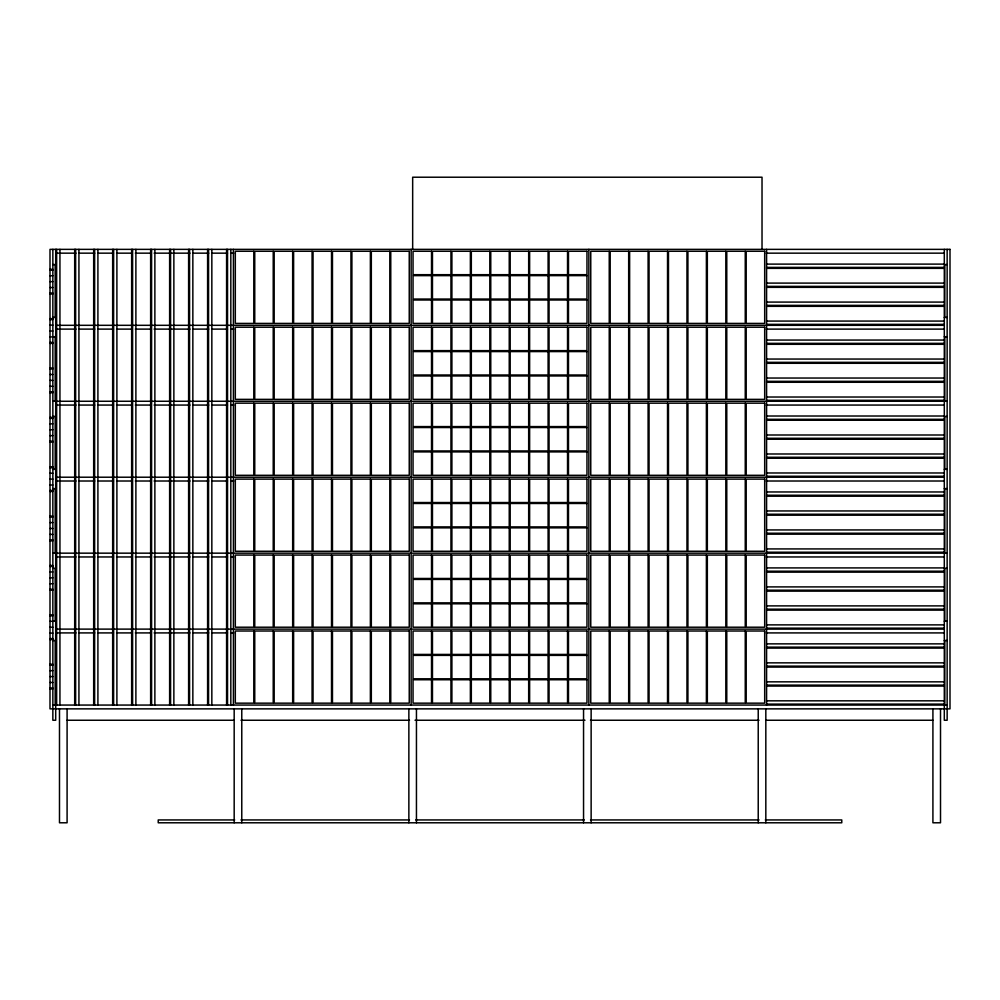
<?xml version="1.0" encoding="UTF-8"?>
<svg xmlns="http://www.w3.org/2000/svg" width="1000" height="1000" viewBox="0 0 1000 1000"><rect width="100%" height="100%" fill="white"/><g stroke="black" fill="none" stroke-linecap="round" stroke-linejoin="round"><path stroke-width="1.5" d="M55.7 253.162L76 253.162M79.125 253.162L94.738 253.162M97.863 253.162L113.475 253.162M116.6 253.162L132.225 253.162M135.338 253.162L150.963 253.162M154.088 253.162L190 253.162M193.125 253.162L208.738 253.162M211.863 253.162L227.488 253.162M230.613 253.162L233.725 253.162M766.275 253.162L944.3 253.162M766.587 264.113L944.3 264.113M52.85 264.562L55.7 264.562M944.3 264.562L947.15 264.562M766.587 267.4L944.3 267.4M766.587 268.35L944.3 268.35M50 269.288L52.85 269.288M50 270.25L52.85 270.25M50 275.75L52.85 275.75M50 281.65L52.85 281.65M766.587 283.1L944.3 283.1M766.587 286.388L944.3 286.388M766.587 287.337L944.3 287.337M50 287.538L52.85 287.538M50 293.038L52.85 293.038M50 294.012L52.85 294.012M766.587 302.087L944.3 302.087M766.587 305.375L944.3 305.375M766.587 306.325L944.3 306.325M52.85 317.438L55.7 317.438M944.3 317.438L947.15 317.438M50 318.65L52.85 318.65M50 319.625L52.85 319.625M766.587 321.075L944.3 321.075M766.587 324.363L944.3 324.363M50 325.112L52.85 325.112M55.7 325.312L944.3 325.312M55.7 329.113L76 329.113M79.125 329.113L94.738 329.113M97.863 329.113L113.475 329.113M116.6 329.113L132.225 329.113M135.338 329.113L150.963 329.113M154.088 329.113L190 329.113M193.125 329.113L208.738 329.113M211.863 329.113L227.488 329.113M230.613 329.113L233.725 329.113M766.275 329.113L944.3 329.113M50 331.012L52.85 331.012M52.85 336.712L55.7 336.712M944.3 336.712L947.15 336.712M50 336.912L52.85 336.912M766.587 340.062L944.3 340.062M50 342.4L52.85 342.4M50 343.375L52.85 343.375M766.587 343.35L944.3 343.35M766.587 344.3L944.3 344.3M766.587 359.05L944.3 359.05M766.587 362.337L944.3 362.337M766.587 363.288L944.3 363.288M50 368.013L52.85 368.013M50 368.988L52.85 368.988M50 374.487L52.85 374.487M766.587 378.038L944.3 378.038M50 380.375L52.85 380.375M766.587 381.325L944.3 381.325M766.587 382.275L944.3 382.275M50 386.275L52.85 386.275M50 391.775L52.85 391.775M50 392.738L52.85 392.738M766.587 397.025L944.3 397.025M766.587 400.312L944.3 400.312M52.85 401.262L947.15 401.262M55.7 405.062L76 405.062M79.125 405.062L94.738 405.062M97.863 405.062L113.475 405.062M116.6 405.062L132.225 405.062M135.338 405.062L150.963 405.062M154.088 405.062L190 405.062M193.125 405.062L208.738 405.062M211.863 405.062L227.488 405.062M230.613 405.062L233.725 405.062M766.275 405.062L944.3 405.062M766.587 416.012L944.3 416.012M52.85 416.45L55.7 416.45M944.3 416.45L947.15 416.45M50 417.388L52.85 417.388M50 418.35L52.85 418.35M766.587 419.3L944.3 419.3M766.587 420.25L944.3 420.25M50 423.85L52.85 423.85M50 429.75L52.85 429.75M766.587 435L944.3 435M50 435.65L52.85 435.65M766.587 438.288L944.3 438.288M766.587 439.237L944.3 439.237M50 441.138L52.85 441.138M50 442.113L52.85 442.113M766.587 453.988L944.3 453.988M766.587 457.275L944.3 457.275M766.587 458.225L944.3 458.225M50 466.75L52.85 466.75M50 467.725L52.85 467.725M52.85 469.338L55.7 469.338M944.3 469.338L947.15 469.338M766.587 472.975L944.3 472.975M50 473.212L52.85 473.212M766.587 476.262L944.3 476.262M55.7 477.212L944.3 477.212M50 479.113L52.85 479.113M55.7 481.012L76 481.012M79.125 481.012L94.738 481.012M97.863 481.012L113.475 481.012M116.6 481.012L132.225 481.012M135.338 481.012L150.963 481.012M154.088 481.012L190 481.012M193.125 481.012L208.738 481.012M211.863 481.012L227.488 481.012M230.613 481.012L233.725 481.012M766.275 481.012L944.3 481.012M50 485.012L52.85 485.012M52.85 488.612L55.7 488.612M944.3 488.612L947.15 488.612M50 490.513L52.85 490.513M50 491.475L52.85 491.475M766.587 491.962L944.3 491.962M766.587 495.25L944.3 495.25M766.587 496.2L944.3 496.2M766.587 510.95L944.3 510.95M766.587 514.237L944.3 514.237M766.587 515.188L944.3 515.188M50 516.112L52.85 516.112M50 517.087L52.85 517.087M50 522.587L52.85 522.587M50 528.475L52.85 528.475M766.587 529.938L944.3 529.938M766.587 533.225L944.3 533.225M766.587 534.175L944.3 534.175M50 534.375L52.85 534.375M50 539.875L52.85 539.875M50 540.85L52.85 540.85M766.587 548.925L944.3 548.925M766.587 552.212L944.3 552.212M52.85 553.162L947.15 553.162M55.7 556.962L76 556.962M79.125 556.962L94.738 556.962M97.863 556.962L113.475 556.962M116.6 556.962L132.225 556.962M135.338 556.962L150.963 556.962M154.088 556.962L190 556.962M193.125 556.962L208.738 556.962M211.863 556.962L227.488 556.962M230.613 556.962L233.725 556.962M766.275 556.962L944.3 556.962M50 565.487L52.85 565.487M50 566.45L52.85 566.45M766.587 567.913L944.3 567.913M52.85 568.35L55.7 568.35M944.3 568.35L947.15 568.35M766.587 571.2L944.3 571.2M50 571.95L52.85 571.95M766.587 572.15L944.3 572.15M50 577.85L52.85 577.85M50 583.75L52.85 583.75M766.587 586.9L944.3 586.9M50 589.237L52.85 589.237M50 590.212L52.85 590.212M766.587 590.188L944.3 590.188M766.587 591.138L944.3 591.138M766.587 605.887L944.3 605.887M766.587 609.175L944.3 609.175M766.587 610.125L944.3 610.125M50 614.85L52.85 614.85M50 615.825L52.85 615.825M50 621.312L55.7 621.237M944.3 621.237L947.15 621.237M766.587 624.875L944.3 624.875M50 627.212L52.85 627.212M766.587 628.162L944.3 628.162M55.7 629.113L944.3 629.113M55.7 632.913L76 632.913M79.125 632.913L94.738 632.913M97.863 632.913L113.475 632.913M116.6 632.913L132.225 632.913M135.338 632.913L150.963 632.913M154.088 632.913L190 632.913M193.125 632.913L208.738 632.913M211.863 632.913L227.488 632.913M230.613 632.913L233.725 632.913M766.275 632.913L944.3 632.913M50 633.112L52.85 633.112M50 638.612L52.85 638.612M50 639.575L52.85 639.575M52.85 640.5L55.7 640.5M944.3 640.5L947.15 640.5M766.587 643.863L944.3 643.863M766.587 647.15L944.3 647.15M766.587 648.1L944.3 648.1M766.587 662.85L944.3 662.85M50 664.225L52.85 664.225M50 665.188L52.85 665.188M766.587 666.137L944.3 666.137M766.587 667.087L944.3 667.087M50 670.688L52.85 670.688M50 676.587L52.85 676.587M766.587 681.838L944.3 681.838M50 682.475L52.85 682.475M766.587 685.125L944.3 685.125M766.587 686.075L944.3 686.075M50 687.975L52.85 687.975M50 688.95L52.85 688.95M766.587 700.825L944.3 700.825M766.587 704.112L944.3 704.112M52.85 705.062L947.15 705.062M67.088 720.25L234.175 720.25M240.987 720.25L409.5 720.25M415.025 720.25L584.975 720.25M590.5 720.25L759.013 720.25M765.825 720.25L932.913 720.25M234.7 819.938L158.225 819.938L158.225 822.788L841.775 822.788L841.775 819.938L765.3 819.938M240.938 819.938L409.487 819.938M415.725 819.938L584.275 819.938M590.513 819.938L759.062 819.938M947.15 249.363L947.15 720.25L944.3 720.25L944.3 249.363M944.775 264.562L944.775 317.438M944.775 336.712L944.775 401.262M944.775 416.45L944.775 469.338M944.775 488.612L944.775 553.162M944.775 568.35L944.775 621.237M944.775 640.5L944.775 705.062M940.512 708.863L940.512 822.788L932.913 822.788L932.913 708.863M766.587 249.363L766.587 705.062M765.825 708.863L765.825 822.788M762.025 248.95L762.025 177.213L412.663 177.213L412.663 248.95M758.225 708.863L758.225 822.788M591.138 708.863L591.138 822.788M588.862 249.363L588.862 705.062M583.55 708.863L583.55 822.788M416.45 708.863L416.45 822.788M411.138 249.363L411.138 705.062M408.862 708.863L408.862 822.788M241.775 708.863L241.775 822.788M234.175 708.863L234.175 822.788M233.412 249.363L233.412 705.062M230.825 249.363L230.825 705.062M227.537 249.363L227.537 705.062M226.588 249.363L226.588 705.062M211.838 249.363L211.838 705.062M208.55 249.363L208.55 705.062M207.6 249.363L207.6 705.062M192.85 249.363L192.85 705.062M189.562 249.363L189.562 705.062M188.612 249.363L188.612 705.062M173.863 249.363L173.863 705.062M170.575 249.363L170.575 705.062M169.625 249.363L169.625 705.062M154.875 249.363L154.875 705.062M151.588 249.363L151.588 705.062M150.638 249.363L150.638 705.062M135.887 249.363L135.887 705.062M132.6 249.363L132.6 705.062M131.65 249.363L131.65 705.062M116.9 249.363L116.9 705.062M113.612 249.363L113.612 705.062M112.662 249.363L112.662 705.062M97.912 249.363L97.912 705.062M94.625 249.363L94.625 705.062M93.675 249.363L93.675 705.062M78.925 249.363L78.925 705.062M75.638 249.363L75.638 705.062M74.688 249.363L74.688 705.062M67.088 708.863L67.088 822.788L59.488 822.788L59.488 708.863M59.938 249.363L59.938 705.062M56.65 249.363L56.65 705.062M55.7 249.363L55.7 720.25L52.85 720.25L52.85 249.363M55.225 264.562L55.225 317.438M55.225 336.712L55.225 401.262M55.225 416.45L55.225 469.338M55.225 488.612L55.225 553.162M55.225 568.35L55.225 621.237M55.225 640.5L55.225 705.062M950 249.363L50 249.363L50 708.863L950 708.863L950 249.363M253.8 251.262L235.312 251.262L235.312 323.413L253.8 323.413L253.8 251.262M273.225 251.262L254.75 251.262L254.75 323.413L273.225 323.413L273.225 251.262M292.663 251.262L274.175 251.262L274.175 323.413L292.663 323.413L292.663 251.262M312.087 251.262L293.612 251.262L293.612 323.413L312.087 323.413L312.087 251.262M331.525 251.262L313.038 251.262L313.038 323.413L331.525 323.413L331.525 251.262M350.95 251.262L332.463 251.262L332.463 323.413L350.95 323.413L350.95 251.262M370.375 251.262L351.9 251.262L351.9 323.413L370.375 323.413L370.375 251.262M389.812 251.262L371.325 251.262L371.325 323.413L389.812 323.413L389.812 251.262M409.237 251.262L390.763 251.262L390.763 323.413L409.237 323.413L409.237 251.262M431.525 251.262L413.038 251.262L413.038 274.688L431.525 274.688L431.525 251.262M450.95 251.262L432.463 251.262L432.463 274.688L450.95 274.688L450.95 251.262M470.375 251.262L451.9 251.262L451.9 274.688L470.375 274.688L470.375 251.262M489.812 251.262L471.325 251.262L471.325 274.688L489.812 274.688L489.812 251.262M509.237 251.262L490.763 251.262L490.763 274.688L509.237 274.688L509.237 251.262M528.675 251.262L510.188 251.262L510.188 274.688L528.675 274.688L528.675 251.262M548.1 251.262L529.625 251.262L529.625 274.688L548.1 274.688L548.1 251.262M567.537 251.262L549.05 251.262L549.05 274.688L567.537 274.688L567.537 251.262M586.962 251.262L568.475 251.262L568.475 274.688L586.962 274.688L586.962 251.262M609.237 251.262L590.763 251.262L590.763 323.413L609.237 323.413L609.237 251.262M628.675 251.262L610.188 251.262L610.188 323.413L628.675 323.413L628.675 251.262M648.1 251.262L629.625 251.262L629.625 323.413L648.1 323.413L648.1 251.262M667.537 251.262L649.05 251.262L649.05 323.413L667.537 323.413L667.537 251.262M686.963 251.262L668.475 251.262L668.475 323.413L686.963 323.413L686.963 251.262M706.388 251.262L687.913 251.262L687.913 323.413L706.388 323.413L706.388 251.262M725.825 251.262L707.337 251.262L707.337 323.413L725.825 323.413L725.825 251.262M745.25 251.262L726.775 251.262L726.775 323.413L745.25 323.413L745.25 251.262M764.688 251.262L746.2 251.262L746.2 323.413L764.688 323.413L764.688 251.262M431.525 275.637L413.038 275.637L413.038 299.05L431.525 299.05L431.525 275.637M450.95 275.637L432.463 275.637L432.463 299.05L450.95 299.05L450.95 275.637M470.375 275.637L451.9 275.637L451.9 299.05L470.375 299.05L470.375 275.637M489.812 275.637L471.325 275.637L471.325 299.05L489.812 299.05L489.812 275.637M509.237 275.637L490.763 275.637L490.763 299.05L509.237 299.05L509.237 275.637M528.675 275.637L510.188 275.637L510.188 299.05L528.675 299.05L528.675 275.637M548.1 275.637L529.625 275.637L529.625 299.05L548.1 299.05L548.1 275.637M567.537 275.637L549.05 275.637L549.05 299.05L567.537 299.05L567.537 275.637M586.962 275.637L568.475 275.637L568.475 299.05L586.962 299.05L586.962 275.637M431.525 300L413.038 300L413.038 323.413L431.525 323.413L431.525 300M450.95 300L432.463 300L432.463 323.413L450.95 323.413L450.95 300M470.375 300L451.9 300L451.9 323.413L470.375 323.413L470.375 300M489.812 300L471.325 300L471.325 323.413L489.812 323.413L489.812 300M509.237 300L490.763 300L490.763 323.413L509.237 323.413L509.237 300M528.675 300L510.188 300L510.188 323.413L528.675 323.413L528.675 300M548.1 300L529.625 300L529.625 323.413L548.1 323.413L548.1 300M567.537 300L549.05 300L549.05 323.413L567.537 323.413L567.537 300M586.962 300L568.475 300L568.475 323.413L586.962 323.413L586.962 300M253.8 327.212L235.312 327.212L235.312 399.363L253.8 399.363L253.8 327.212M273.225 327.212L254.75 327.212L254.75 399.363L273.225 399.363L273.225 327.212M292.663 327.212L274.175 327.212L274.175 399.363L292.663 399.363L292.663 327.212M312.087 327.212L293.612 327.212L293.612 399.363L312.087 399.363L312.087 327.212M331.525 327.212L313.038 327.212L313.038 399.363L331.525 399.363L331.525 327.212M350.95 327.212L332.463 327.212L332.463 399.363L350.95 399.363L350.95 327.212M370.375 327.212L351.9 327.212L351.9 399.363L370.375 399.363L370.375 327.212M389.812 327.212L371.325 327.212L371.325 399.363L389.812 399.363L389.812 327.212M409.237 327.212L390.763 327.212L390.763 399.363L409.237 399.363L409.237 327.212M431.525 327.212L413.038 327.212L413.038 350.637L431.525 350.637L431.525 327.212M450.95 327.212L432.463 327.212L432.463 350.637L450.95 350.637L450.95 327.212M470.375 327.212L451.9 327.212L451.9 350.637L470.375 350.637L470.375 327.212M489.812 327.212L471.325 327.212L471.325 350.637L489.812 350.637L489.812 327.212M509.237 327.212L490.763 327.212L490.763 350.637L509.237 350.637L509.237 327.212M528.675 327.212L510.188 327.212L510.188 350.637L528.675 350.637L528.675 327.212M548.1 327.212L529.625 327.212L529.625 350.637L548.1 350.637L548.1 327.212M567.537 327.212L549.05 327.212L549.05 350.637L567.537 350.637L567.537 327.212M586.962 327.212L568.475 327.212L568.475 350.637L586.962 350.637L586.962 327.212M609.237 327.212L590.763 327.212L590.763 399.363L609.237 399.363L609.237 327.212M628.675 327.212L610.188 327.212L610.188 399.363L628.675 399.363L628.675 327.212M648.1 327.212L629.625 327.212L629.625 399.363L648.1 399.363L648.1 327.212M667.537 327.212L649.05 327.212L649.05 399.363L667.537 399.363L667.537 327.212M686.963 327.212L668.475 327.212L668.475 399.363L686.963 399.363L686.963 327.212M706.388 327.212L687.913 327.212L687.913 399.363L706.388 399.363L706.388 327.212M725.825 327.212L707.337 327.212L707.337 399.363L725.825 399.363L725.825 327.212M745.25 327.212L726.775 327.212L726.775 399.363L745.25 399.363L745.25 327.212M764.688 327.212L746.2 327.212L746.2 399.363L764.688 399.363L764.688 327.212M431.525 351.587L413.038 351.587L413.038 375L431.525 375L431.525 351.587M450.95 351.587L432.463 351.587L432.463 375L450.95 375L450.95 351.587M470.375 351.587L451.9 351.587L451.9 375L470.375 375L470.375 351.587M489.812 351.587L471.325 351.587L471.325 375L489.812 375L489.812 351.587M509.237 351.587L490.763 351.587L490.763 375L509.237 375L509.237 351.587M528.675 351.587L510.188 351.587L510.188 375L528.675 375L528.675 351.587M548.1 351.587L529.625 351.587L529.625 375L548.1 375L548.1 351.587M567.537 351.587L549.05 351.587L549.05 375L567.537 375L567.537 351.587M586.962 351.587L568.475 351.587L568.475 375L586.962 375L586.962 351.587M431.525 375.95L413.038 375.95L413.038 399.363L431.525 399.363L431.525 375.95M450.95 375.95L432.463 375.95L432.463 399.363L450.95 399.363L450.95 375.95M470.375 375.95L451.9 375.95L451.9 399.363L470.375 399.363L470.375 375.95M489.812 375.95L471.325 375.95L471.325 399.363L489.812 399.363L489.812 375.95M509.237 375.95L490.763 375.95L490.763 399.363L509.237 399.363L509.237 375.95M528.675 375.95L510.188 375.95L510.188 399.363L528.675 399.363L528.675 375.95M548.1 375.95L529.625 375.95L529.625 399.363L548.1 399.363L548.1 375.95M567.537 375.95L549.05 375.95L549.05 399.363L567.537 399.363L567.537 375.95M586.962 375.95L568.475 375.95L568.475 399.363L586.962 399.363L586.962 375.95M253.8 403.162L235.312 403.162L235.312 475.312L253.8 475.312L253.8 403.162M273.225 403.162L254.75 403.162L254.75 475.312L273.225 475.312L273.225 403.162M292.663 403.162L274.175 403.162L274.175 475.312L292.663 475.312L292.663 403.162M312.087 403.162L293.612 403.162L293.612 475.312L312.087 475.312L312.087 403.162M331.525 403.162L313.038 403.162L313.038 475.312L331.525 475.312L331.525 403.162M350.95 403.162L332.463 403.162L332.463 475.312L350.95 475.312L350.95 403.162M370.375 403.162L351.9 403.162L351.9 475.312L370.375 475.312L370.375 403.162M389.812 403.162L371.325 403.162L371.325 475.312L389.812 475.312L389.812 403.162M409.237 403.162L390.763 403.162L390.763 475.312L409.237 475.312L409.237 403.162M431.525 403.162L413.038 403.162L413.038 426.587L431.525 426.587L431.525 403.162M450.95 403.162L432.463 403.162L432.463 426.587L450.95 426.587L450.95 403.162M470.375 403.162L451.9 403.162L451.9 426.587L470.375 426.587L470.375 403.162M489.812 403.162L471.325 403.162L471.325 426.587L489.812 426.587L489.812 403.162M509.237 403.162L490.763 403.162L490.763 426.587L509.237 426.587L509.237 403.162M528.675 403.162L510.188 403.162L510.188 426.587L528.675 426.587L528.675 403.162M548.1 403.162L529.625 403.162L529.625 426.587L548.1 426.587L548.1 403.162M567.537 403.162L549.05 403.162L549.05 426.587L567.537 426.587L567.537 403.162M586.962 403.162L568.475 403.162L568.475 426.587L586.962 426.587L586.962 403.162M609.237 403.162L590.763 403.162L590.763 475.312L609.237 475.312L609.237 403.162M628.675 403.162L610.188 403.162L610.188 475.312L628.675 475.312L628.675 403.162M648.1 403.162L629.625 403.162L629.625 475.312L648.1 475.312L648.1 403.162M667.537 403.162L649.05 403.162L649.05 475.312L667.537 475.312L667.537 403.162M686.963 403.162L668.475 403.162L668.475 475.312L686.963 475.312L686.963 403.162M706.388 403.162L687.913 403.162L687.913 475.312L706.388 475.312L706.388 403.162M725.825 403.162L707.337 403.162L707.337 475.312L725.825 475.312L725.825 403.162M745.25 403.162L726.775 403.162L726.775 475.312L745.25 475.312L745.25 403.162M764.688 403.162L746.2 403.162L746.2 475.312L764.688 475.312L764.688 403.162M431.525 427.537L413.038 427.537L413.038 450.95L431.525 450.95L431.525 427.537M450.95 427.537L432.463 427.537L432.463 450.95L450.95 450.95L450.95 427.537M470.375 427.537L451.9 427.537L451.9 450.95L470.375 450.95L470.375 427.537M489.812 427.537L471.325 427.537L471.325 450.95L489.812 450.95L489.812 427.537M509.237 427.537L490.763 427.537L490.763 450.95L509.237 450.95L509.237 427.537M528.675 427.537L510.188 427.537L510.188 450.95L528.675 450.95L528.675 427.537M548.1 427.537L529.625 427.537L529.625 450.95L548.1 450.95L548.1 427.537M567.537 427.537L549.05 427.537L549.05 450.95L567.537 450.95L567.537 427.537M586.962 427.537L568.475 427.537L568.475 450.95L586.962 450.95L586.962 427.537M431.525 451.9L413.038 451.9L413.038 475.312L431.525 475.312L431.525 451.9M450.95 451.9L432.463 451.9L432.463 475.312L450.95 475.312L450.95 451.9M470.375 451.9L451.9 451.9L451.9 475.312L470.375 475.312L470.375 451.9M489.812 451.9L471.325 451.9L471.325 475.312L489.812 475.312L489.812 451.9M509.237 451.9L490.763 451.9L490.763 475.312L509.237 475.312L509.237 451.9M528.675 451.9L510.188 451.9L510.188 475.312L528.675 475.312L528.675 451.9M548.1 451.9L529.625 451.9L529.625 475.312L548.1 475.312L548.1 451.9M567.537 451.9L549.05 451.9L549.05 475.312L567.537 475.312L567.537 451.9M586.962 451.9L568.475 451.9L568.475 475.312L586.962 475.312L586.962 451.9M253.8 479.113L235.312 479.113L235.312 551.263L253.8 551.263L253.8 479.113M273.225 479.113L254.75 479.113L254.75 551.263L273.225 551.263L273.225 479.113M292.663 479.113L274.175 479.113L274.175 551.263L292.663 551.263L292.663 479.113M312.087 479.113L293.612 479.113L293.612 551.263L312.087 551.263L312.087 479.113M331.525 479.113L313.038 479.113L313.038 551.263L331.525 551.263L331.525 479.113M350.95 479.113L332.463 479.113L332.463 551.263L350.95 551.263L350.95 479.113M370.375 479.113L351.9 479.113L351.9 551.263L370.375 551.263L370.375 479.113M389.812 479.113L371.325 479.113L371.325 551.263L389.812 551.263L389.812 479.113M409.237 479.113L390.763 479.113L390.763 551.263L409.237 551.263L409.237 479.113M431.525 479.113L413.038 479.113L413.038 502.537L431.525 502.537L431.525 479.113M450.95 479.113L432.463 479.113L432.463 502.537L450.95 502.537L450.95 479.113M470.375 479.113L451.9 479.113L451.9 502.537L470.375 502.537L470.375 479.113M489.812 479.113L471.325 479.113L471.325 502.537L489.812 502.537L489.812 479.113M509.237 479.113L490.763 479.113L490.763 502.537L509.237 502.537L509.237 479.113M528.675 479.113L510.188 479.113L510.188 502.537L528.675 502.537L528.675 479.113M548.1 479.113L529.625 479.113L529.625 502.537L548.1 502.537L548.1 479.113M567.537 479.113L549.05 479.113L549.05 502.537L567.537 502.537L567.537 479.113M586.962 479.113L568.475 479.113L568.475 502.537L586.962 502.537L586.962 479.113M609.237 479.113L590.763 479.113L590.763 551.263L609.237 551.263L609.237 479.113M628.675 479.113L610.188 479.113L610.188 551.263L628.675 551.263L628.675 479.113M648.1 479.113L629.625 479.113L629.625 551.263L648.1 551.263L648.1 479.113M667.537 479.113L649.05 479.113L649.05 551.263L667.537 551.263L667.537 479.113M686.963 479.113L668.475 479.113L668.475 551.263L686.963 551.263L686.963 479.113M706.388 479.113L687.913 479.113L687.913 551.263L706.388 551.263L706.388 479.113M725.825 479.113L707.337 479.113L707.337 551.263L725.825 551.263L725.825 479.113M745.25 479.113L726.775 479.113L726.775 551.263L745.25 551.263L745.25 479.113M764.688 479.113L746.2 479.113L746.2 551.263L764.688 551.263L764.688 479.113M431.525 503.475L413.038 503.475L413.038 526.9L431.525 526.9L431.525 503.475M450.95 503.475L432.463 503.475L432.463 526.9L450.95 526.9L450.95 503.475M470.375 503.475L451.9 503.475L451.9 526.9L470.375 526.9L470.375 503.475M489.812 503.475L471.325 503.475L471.325 526.9L489.812 526.9L489.812 503.475M509.237 503.475L490.763 503.475L490.763 526.9L509.237 526.9L509.237 503.475M528.675 503.475L510.188 503.475L510.188 526.9L528.675 526.9L528.675 503.475M548.1 503.475L529.625 503.475L529.625 526.9L548.1 526.9L548.1 503.475M567.537 503.475L549.05 503.475L549.05 526.9L567.537 526.9L567.537 503.475M586.962 503.475L568.475 503.475L568.475 526.9L586.962 526.9L586.962 503.475M431.525 527.85L413.038 527.85L413.038 551.263L431.525 551.263L431.525 527.85M450.95 527.85L432.463 527.85L432.463 551.263L450.95 551.263L450.95 527.85M470.375 527.85L451.9 527.85L451.9 551.263L470.375 551.263L470.375 527.85M489.812 527.85L471.325 527.85L471.325 551.263L489.812 551.263L489.812 527.85M509.237 527.85L490.763 527.85L490.763 551.263L509.237 551.263L509.237 527.85M528.675 527.85L510.188 527.85L510.188 551.263L528.675 551.263L528.675 527.85M548.1 527.85L529.625 527.85L529.625 551.263L548.1 551.263L548.1 527.85M567.537 527.85L549.05 527.85L549.05 551.263L567.537 551.263L567.537 527.85M586.962 527.85L568.475 527.85L568.475 551.263L586.962 551.263L586.962 527.85M253.8 555.062L235.312 555.062L235.312 627.212L253.8 627.212L253.8 555.062M273.225 555.062L254.75 555.062L254.75 627.212L273.225 627.212L273.225 555.062M292.663 555.062L274.175 555.062L274.175 627.212L292.663 627.212L292.663 555.062M312.087 555.062L293.612 555.062L293.612 627.212L312.087 627.212L312.087 555.062M331.525 555.062L313.038 555.062L313.038 627.212L331.525 627.212L331.525 555.062M350.95 555.062L332.463 555.062L332.463 627.212L350.95 627.212L350.95 555.062M370.375 555.062L351.9 555.062L351.9 627.212L370.375 627.212L370.375 555.062M389.812 555.062L371.325 555.062L371.325 627.212L389.812 627.212L389.812 555.062M409.237 555.062L390.763 555.062L390.763 627.212L409.237 627.212L409.237 555.062M431.525 555.062L413.038 555.062L413.038 578.475L431.525 578.475L431.525 555.062M450.95 555.062L432.463 555.062L432.463 578.475L450.95 578.475L450.95 555.062M470.375 555.062L451.9 555.062L451.9 578.475L470.375 578.475L470.375 555.062M489.812 555.062L471.325 555.062L471.325 578.475L489.812 578.475L489.812 555.062M509.237 555.062L490.763 555.062L490.763 578.475L509.237 578.475L509.237 555.062M528.675 555.062L510.188 555.062L510.188 578.475L528.675 578.475L528.675 555.062M548.1 555.062L529.625 555.062L529.625 578.475L548.1 578.475L548.1 555.062M567.537 555.062L549.05 555.062L549.05 578.475L567.537 578.475L567.537 555.062M586.962 555.062L568.475 555.062L568.475 578.475L586.962 578.475L586.962 555.062M609.237 555.062L590.763 555.062L590.763 627.212L609.237 627.212L609.237 555.062M628.675 555.062L610.188 555.062L610.188 627.212L628.675 627.212L628.675 555.062M648.1 555.062L629.625 555.062L629.625 627.212L648.1 627.212L648.1 555.062M667.537 555.062L649.05 555.062L649.05 627.212L667.537 627.212L667.537 555.062M686.963 555.062L668.475 555.062L668.475 627.212L686.963 627.212L686.963 555.062M706.388 555.062L687.913 555.062L687.913 627.212L706.388 627.212L706.388 555.062M725.825 555.062L707.337 555.062L707.337 627.212L725.825 627.212L725.825 555.062M745.25 555.062L726.775 555.062L726.775 627.212L745.25 627.212L745.25 555.062M764.688 555.062L746.2 555.062L746.2 627.212L764.688 627.212L764.688 555.062M431.525 579.425L413.038 579.425L413.038 602.85L431.525 602.85L431.525 579.425M450.95 579.425L432.463 579.425L432.463 602.85L450.95 602.85L450.95 579.425M470.375 579.425L451.9 579.425L451.9 602.85L470.375 602.85L470.375 579.425M489.812 579.425L471.325 579.425L471.325 602.85L489.812 602.85L489.812 579.425M509.237 579.425L490.763 579.425L490.763 602.85L509.237 602.85L509.237 579.425M528.675 579.425L510.188 579.425L510.188 602.85L528.675 602.85L528.675 579.425M548.1 579.425L529.625 579.425L529.625 602.85L548.1 602.85L548.1 579.425M567.537 579.425L549.05 579.425L549.05 602.85L567.537 602.85L567.537 579.425M586.962 579.425L568.475 579.425L568.475 602.85L586.962 602.85L586.962 579.425M431.525 603.8L413.038 603.8L413.038 627.212L431.525 627.212L431.525 603.8M450.95 603.8L432.463 603.8L432.463 627.212L450.95 627.212L450.95 603.8M470.375 603.8L451.9 603.8L451.9 627.212L470.375 627.212L470.375 603.8M489.812 603.8L471.325 603.8L471.325 627.212L489.812 627.212L489.812 603.8M509.237 603.8L490.763 603.8L490.763 627.212L509.237 627.212L509.237 603.8M528.675 603.8L510.188 603.8L510.188 627.212L528.675 627.212L528.675 603.8M548.1 603.8L529.625 603.8L529.625 627.212L548.1 627.212L548.1 603.8M567.537 603.8L549.05 603.8L549.05 627.212L567.537 627.212L567.537 603.8M586.962 603.8L568.475 603.8L568.475 627.212L586.962 627.212L586.962 603.8M253.8 631.013L235.312 631.013L235.312 703.162L253.8 703.162L253.8 631.013M273.225 631.013L254.75 631.013L254.75 703.162L273.225 703.162L273.225 631.013M292.663 631.013L274.175 631.013L274.175 703.162L292.663 703.162L292.663 631.013M312.087 631.013L293.612 631.013L293.612 703.162L312.087 703.162L312.087 631.013M331.525 631.013L313.038 631.013L313.038 703.162L331.525 703.162L331.525 631.013M350.95 631.013L332.463 631.013L332.463 703.162L350.95 703.162L350.95 631.013M370.375 631.013L351.9 631.013L351.9 703.162L370.375 703.162L370.375 631.013M389.812 631.013L371.325 631.013L371.325 703.162L389.812 703.162L389.812 631.013M409.237 631.013L390.763 631.013L390.763 703.162L409.237 703.162L409.237 631.013M431.525 631.013L413.038 631.013L413.038 654.425L431.525 654.425L431.525 631.013M450.95 631.013L432.463 631.013L432.463 654.425L450.95 654.425L450.95 631.013M470.375 631.013L451.9 631.013L451.9 654.425L470.375 654.425L470.375 631.013M489.812 631.013L471.325 631.013L471.325 654.425L489.812 654.425L489.812 631.013M509.237 631.013L490.763 631.013L490.763 654.425L509.237 654.425L509.237 631.013M528.675 631.013L510.188 631.013L510.188 654.425L528.675 654.425L528.675 631.013M548.1 631.013L529.625 631.013L529.625 654.425L548.1 654.425L548.1 631.013M567.537 631.013L549.05 631.013L549.05 654.425L567.537 654.425L567.537 631.013M586.962 631.013L568.475 631.013L568.475 654.425L586.962 654.425L586.962 631.013M609.237 631.013L590.763 631.013L590.763 703.162L609.237 703.162L609.237 631.013M628.675 631.013L610.188 631.013L610.188 703.162L628.675 703.162L628.675 631.013M648.1 631.013L629.625 631.013L629.625 703.162L648.1 703.162L648.1 631.013M667.537 631.013L649.05 631.013L649.05 703.162L667.537 703.162L667.537 631.013M686.963 631.013L668.475 631.013L668.475 703.162L686.963 703.162L686.963 631.013M706.388 631.013L687.913 631.013L687.913 703.162L706.388 703.162L706.388 631.013M725.825 631.013L707.337 631.013L707.337 703.162L725.825 703.162L725.825 631.013M745.25 631.013L726.775 631.013L726.775 703.162L745.25 703.162L745.25 631.013M764.688 631.013L746.2 631.013L746.2 703.162L764.688 703.162L764.688 631.013M431.525 655.375L413.038 655.375L413.038 678.8L431.525 678.8L431.525 655.375M450.95 655.375L432.463 655.375L432.463 678.8L450.95 678.8L450.95 655.375M470.375 655.375L451.9 655.375L451.9 678.8L470.375 678.8L470.375 655.375M489.812 655.375L471.325 655.375L471.325 678.8L489.812 678.8L489.812 655.375M509.237 655.375L490.763 655.375L490.763 678.8L509.237 678.8L509.237 655.375M528.675 655.375L510.188 655.375L510.188 678.8L528.675 678.8L528.675 655.375M548.1 655.375L529.625 655.375L529.625 678.8L548.1 678.8L548.1 655.375M567.537 655.375L549.05 655.375L549.05 678.8L567.537 678.8L567.537 655.375M586.962 655.375L568.475 655.375L568.475 678.8L586.962 678.8L586.962 655.375M431.525 679.75L413.038 679.75L413.038 703.162L431.525 703.162L431.525 679.75M450.95 679.75L432.463 679.75L432.463 703.162L450.95 703.162L450.95 679.75M470.375 679.75L451.9 679.75L451.9 703.162L470.375 703.162L470.375 679.75M489.812 679.75L471.325 679.75L471.325 703.162L489.812 703.162L489.812 679.75M509.237 679.75L490.763 679.75L490.763 703.162L509.237 703.162L509.237 679.75M528.675 679.75L510.188 679.75L510.188 703.162L528.675 703.162L528.675 679.75M548.1 679.75L529.625 679.75L529.625 703.162L548.1 703.162L548.1 679.75M567.537 679.75L549.05 679.75L549.05 703.162L567.537 703.162L567.537 679.75M586.962 679.75L568.475 679.75L568.475 703.162L586.962 703.162L586.962 679.75"/></g></svg>
